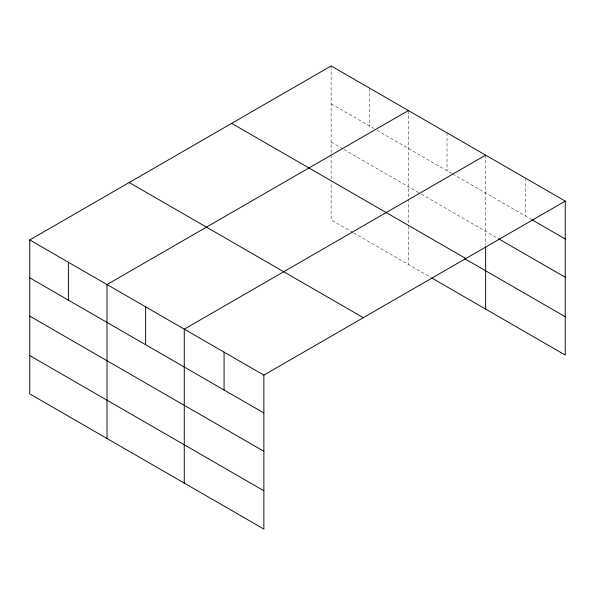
<?xml version="1.0" encoding="UTF-8"?>
<svg xmlns="http://www.w3.org/2000/svg" width="595" height="595" viewBox="0 0 595 595"><rect width="100%" height="100%" fill="white"/><g stroke="black" fill="none" stroke-linecap="round" stroke-linejoin="round"><path stroke-width="0.45" stroke-dasharray="2.98 2.23" d="M331.132 178.835L331.132 65.941M331.132 103.82L373.786 128.446M377.007 130.305L451.85 173.517M452.654 173.978L531.023 219.228M331.132 142.123L343.203 149.092M344.007 149.561L420.464 193.695M421.267 194.163L497.591 238.223M352.865 232.437L331.132 219.89L331.132 182.501M353.668 232.898L430.929 277.501M525.452 178.128L525.452 216.007M485.654 155.154L485.654 245.095M447.024 132.849L447.024 170.728M408.393 110.544L408.393 223.437M408.393 226.189L408.393 264.492M369.763 88.246L369.763 126.125"/><path stroke-width="0.89" d="M29.75 239.949L263.868 375.11L263.868 529.059L29.75 393.89L29.75 239.949L331.132 65.941L565.25 201.11L565.25 355.051L431.732 277.969M408.393 110.544L107.011 284.551L107.011 438.5M485.654 155.154L184.264 329.154L184.264 483.103M263.868 375.11L565.25 201.11M531.818 219.681L565.25 238.989M498.387 238.684L565.25 277.292M231.678 123.366L465.796 258.528M464.725 258.713L565.25 316.756M129.204 182.524L363.322 317.693M29.75 277.82L263.868 412.989M29.75 316.124L263.868 451.293M29.75 355.587L263.868 490.756M485.654 246.932L485.654 309.095M224.07 352.136L224.07 390.008M145.641 306.849L145.641 344.728M68.38 262.246L68.38 300.125"/></g></svg>
